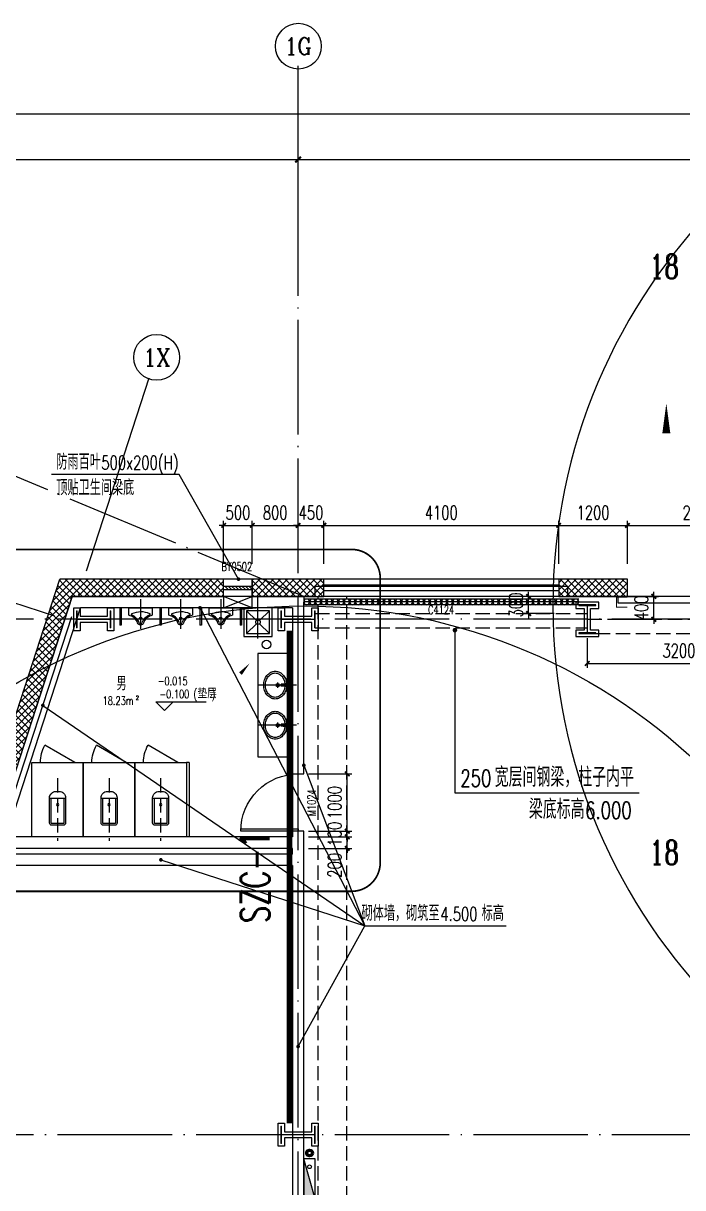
# Model space of a CAD drawing. Extents: x -1313754 to 847533, y 489853 to 941203.
# Drawn here: x -231753 to -220238, y 821895 to 842226 of the extents above; entities that cross this region are included whole.
import ezdxf
from ezdxf.enums import TextEntityAlignment as Align

# ---------------------------------------------------------------- set-up
doc = ezdxf.new("R2010")
doc.units = 0
doc.header["$LTSCALE"] = 1000
doc.header["$MEASUREMENT"] = 0
for name, pattern in [('10平面$0$DASH', [0.35, 0.25, -0.1]), ('10平面$1$DOTE', [2.42, 2, -0.2, 0.02, -0.2]), ('CENTER', [2, 1.25, -0.25, 0.25, -0.25]), ('DASH', [0.35, 0.25, -0.1]), ('DOTE', [2.42, 2, -0.2, 0.02, -0.2])]:
    doc.linetypes.add(name, pattern=pattern)
doc.layers.get('Defpoints').update_dxf_attribs({"color": 210})
for name, color, linetype in [('10平面$0$WINDOW', 4, 'Continuous'), ('10平面$0$WINDOW_TEXT', 7, 'Continuous'), ('10平面$1$A-AXIS-DOTE', 14, '10平面$1$DOTE'), ('A-AXIS-D', 1, 'Continuous'), ('A-AXIS-DOTE', 14, 'DOTE'), ('A-AXIS-DP', 126, 'Continuous'), ('A-AXIS-SYMB', 3, 'Continuous'), ('A-HATCH-2', 251, 'Continuous'), ('A-HRAIL', 173, 'Continuous'), ('A-LIN-V', 9, 'Continuous'), ('A-SFCE', 30, 'Continuous'), ('A-WC', 223, 'Continuous'), ('A-WINDOW', 140, 'Continuous'), ('AS-WALL', 40, 'Continuous'), ('AS-结构边线层', 200, 'Continuous'), ('DIM_ELEV', 3, 'Continuous'), ('DIM_SYMB', 3, 'Continuous'), ('PUB_HATCH', 8, 'Continuous'), ('PUB_TEXT', 7, 'Continuous'), ('SB_ZF消火栓', 10, 'Continuous'), ('建-房间', 7, 'Continuous'), ('建-标高', 3, 'Continuous'), ('建-窗', 4, 'Continuous'), ('建-门', 4, 'Continuous'), ('建-门窗编号', 7, 'Continuous')]:
    doc.layers.add(name, color=color, linetype=linetype)
for name, color, linetype, lineweight in [('LG-ZF消防', 1, 'Continuous', 60), ('S-col', 2, 'Continuous', 0), ('THIN', 7, 'Continuous', 0), ('柱间支撑', 6, 'CENTER', 0)]:
    doc.layers.add(name, color=color, linetype=linetype, lineweight=lineweight)
doc.styles.add('10平面$0$_TCH_WINDOW', font='SIMPLEX', dxfattribs={"height": 3.5, "bigfont": 'GBCBIG'})
doc.styles.add('_TCH_AXIS', font='COMPLEX', dxfattribs={"bigfont": 'GBCBIG'})
doc.styles.add('_TCH_DIM', font='SIMPLEX', dxfattribs={"bigfont": 'GBCBIG'})
doc.styles.add('_TCH_DIM_T3', font='SIMPLEX', dxfattribs={"width": 0.705882, "bigfont": 'GBCBIG'})
doc.styles.add('_TCH_LABEL', font='COMPLEX', dxfattribs={"bigfont": 'GBCBIG'})
doc.styles.add('A-AREA', font='SIMPLEX', dxfattribs={"bigfont": 'GBCBIG'})
doc.styles.add('A-STANDARD', font='SIMPLEX', dxfattribs={"bigfont": 'GBCBIG'})
doc.styles.add('A-WIN-LABEL', font='SIMPLEX', dxfattribs={"bigfont": 'GBCBIG'})
doc.styles.add('TSSD_Rein', font='tj-romans1.shx', dxfattribs={"width": 0.7, "bigfont": 'tj-hztxt.shx'})
doc.dimstyles.new('_TCH_ARCH&&100', dxfattribs={"dimtxt": 297.5, "dimasz": 100, "dimexe": 100, "dimexo": 100, "dimgap": 126.25, "dimtad": 1, "dimdec": 0, "dimzin": 0, "dimdsep": 46, "dimtxsty": '_TCH_DIM_T3', "dimblk": 'ARCHTICK', "dimcen": 0.09, "dimclrt": 7, "dimazin": 2, "dimtfac": 1, "dimtdec": 0, "dimtix": 1, "dimtmove": 2, "dimatfit": 3, "dimfxl": 0, "dimtolj": 1, "dimtzin": 0, "dimarcsym": 0})
doc.dimstyles.new('_TCH_ARCH&&80', dxfattribs={"dimtxt": 238, "dimasz": 80, "dimexe": 80, "dimexo": 80, "dimgap": 101, "dimtad": 1, "dimdec": 0, "dimzin": 0, "dimdsep": 46, "dimtxsty": '_TCH_DIM_T3', "dimblk": 'ARCHTICK', "dimcen": 0.09, "dimclrt": 7, "dimazin": 2, "dimtfac": 1, "dimtdec": 0, "dimtix": 1, "dimtmove": 2, "dimatfit": 3, "dimfxl": 0, "dimtolj": 1, "dimtzin": 0, "dimarcsym": 0})
pattern_1 = [(45, (60, 0), (-60.000061, 60.000061), []), (135, (60, 0), (-60.000061, -60.000061), [])]

# ---------------------------------------------------------------- blocks, each defined once
blk = doc.blocks.new('_ArchTick')
at = {"color": 0, "linetype": 'ByBlock', "const_width": 0.4}
blk.add_lwpolyline([(-0.5, -0.5), (0.5, 0.5)], dxfattribs=at)
blk = doc.blocks.new('*D1251')
at = {"layer": 'A-AXIS-D', "color": 0, "lineweight": -2}
for p, q in [((-22718, 34220), (-22718, 35127)), ((-22718, 35027), (-6218, 35027)), ((-6218, 34220), (-6218, 35127))]:
    blk.add_line(p, q, dxfattribs=at)
at = {"layer": 'Defpoints', "color": 0}
for p in [(-6218, 35027), (-22718, 34120), (-6218, 34120)]:
    blk.add_point(p, dxfattribs=at)
at = {"layer": 'A-AXIS-D', "color": 0, "lineweight": -2, "xscale": 100, "yscale": 100, "zscale": 100, "rotation": 180}
blk.add_blockref('_ArchTick', (-22718, 35027), dxfattribs=at)
at = {"layer": 'A-AXIS-D', "color": 0, "lineweight": -2, "xscale": 100, "yscale": 100, "zscale": 100}
blk.add_blockref('_ArchTick', (-6218, 35027), dxfattribs=at)
at = {"layer": 'A-AXIS-D', "color": 7, "insert": (-14468, 35302), "char_height": 297.5, "attachment_point": 5, "style": '_TCH_DIM_T3'}
blk.add_mtext('\\A1;16500', dxfattribs=at)
blk = doc.blocks.new('*D1252')
at = {"layer": 'A-AXIS-D', "color": 0, "lineweight": -2}
for p, q in [((-6218, 34220), (-6218, 35127)), ((-6218, 35027), (10282, 35027)), ((10282, 34220), (10282, 35127))]:
    blk.add_line(p, q, dxfattribs=at)
at = {"layer": 'Defpoints', "color": 0}
for p in [(10282, 35027), (-6218, 34120), (10282, 34120)]:
    blk.add_point(p, dxfattribs=at)
at = {"layer": 'A-AXIS-D', "color": 0, "lineweight": -2, "xscale": 100, "yscale": 100, "zscale": 100, "rotation": 180}
blk.add_blockref('_ArchTick', (-6218, 35027), dxfattribs=at)
at = {"layer": 'A-AXIS-D', "color": 0, "lineweight": -2, "xscale": 100, "yscale": 100, "zscale": 100}
blk.add_blockref('_ArchTick', (10282, 35027), dxfattribs=at)
at = {"layer": 'A-AXIS-D', "color": 7, "insert": (2032, 35302), "char_height": 297.5, "attachment_point": 5, "style": '_TCH_DIM_T3'}
blk.add_mtext('\\A1;16500', dxfattribs=at)
blk = doc.blocks.new('*D1363')
at = {"layer": 'A-AXIS-D', "color": 0, "lineweight": -2}
for p, q in [((-33818, 34320), (-33818, 35927)), ((-33818, 35827), (92682, 35827)), ((92682, 34320), (92682, 35927))]:
    blk.add_line(p, q, dxfattribs=at)
at = {"layer": 'Defpoints', "color": 0}
for p in [(92682, 35827), (-33818, 34220), (92682, 34220)]:
    blk.add_point(p, dxfattribs=at)
at = {"layer": 'A-AXIS-D', "color": 0, "lineweight": -2, "xscale": 100, "yscale": 100, "zscale": 100, "rotation": 180}
blk.add_blockref('_ArchTick', (-33818, 35827), dxfattribs=at)
at = {"layer": 'A-AXIS-D', "color": 0, "lineweight": -2, "xscale": 100, "yscale": 100, "zscale": 100}
blk.add_blockref('_ArchTick', (92682, 35827), dxfattribs=at)
at = {"layer": 'A-AXIS-D', "color": 7, "insert": (29432, 36102), "char_height": 297.5, "attachment_point": 5, "style": '_TCH_DIM_T3'}
blk.add_mtext('\\A1;126500', dxfattribs=at)
blk = doc.blocks.new('*D1499')
at = {"layer": 'A-AXIS-DP', "color": 0, "lineweight": -2}
for p, q in [((-1168, 26670), (-1168, 26150)), ((2032, 26670), (2032, 26150)), ((-1168, 26230), (2032, 26230))]:
    blk.add_line(p, q, dxfattribs=at)
at = {"layer": 'Defpoints', "color": 0}
for p in [(-1168, 26750), (2032, 26750), (2032, 26230)]:
    blk.add_point(p, dxfattribs=at)
at = {"layer": 'A-AXIS-DP', "color": 0, "lineweight": -2, "xscale": 80, "yscale": 80, "zscale": 80, "rotation": 180}
blk.add_blockref('_ArchTick', (-1168, 26230), dxfattribs=at)
at = {"layer": 'A-AXIS-DP', "color": 0, "lineweight": -2, "xscale": 80, "yscale": 80, "zscale": 80}
blk.add_blockref('_ArchTick', (2032, 26230), dxfattribs=at)
at = {"layer": 'A-AXIS-DP', "color": 7, "insert": (432, 26450), "char_height": 238, "attachment_point": 5, "style": '_TCH_DIM_T3'}
blk.add_mtext('\\A1;3200', dxfattribs=at)
blk = doc.blocks.new('厕卫')
at = {"layer": 'A-AXIS-DOTE', "linetype": 'DASH'}
blk.add_line((50, -823), (50, 272), dxfattribs=at)
at = {"layer": 'A-WC'}
for p, q in [((-60, -40), (-60, -470)), ((150, -30), (-50, -30)), ((160, -470), (160, -40)), ((190, -470), (-90, -470)), ((350, -1097), (-170, -1397))]:
    blk.add_line(p, q, dxfattribs=at)
blk.add_lwpolyline([(-400, 203), (-400, -1097), (500, -1097), (500, 203)], close=True, dxfattribs=at)
blk.add_lwpolyline([(190, -40, 0.414214), (150, 0), (-50, 0, 0.414214), (-90, -40), (-90, -480, 0.414214), (20, -590), (80, -590, 0.414214), (190, -480)], format="xyb", close=True, dxfattribs=at)
blk.add_circle((50, -359), 20, dxfattribs=at)
for centre, radius, start, end in [((-50, -40), 10, 90, 180), ((150, -40), 10, 0, 90), ((350, -1097), 600, 180, 209.9999)]:
    blk.add_arc(centre, radius, start, end, dxfattribs=at)
for p in [(50, 0), (50, -359)]:
    blk.add_point(p, dxfattribs=at)
blk = doc.blocks.new('$lvtry$00000224')
at = {"color": 0}
for p, q in [((-363, 0), (-363, -300)), ((-338, 0), (-363, 0)), ((-338, 0), (-338, -300)), ((337, 0), (337, -300)), ((362, 0), (337, 0)), ((362, 0), (362, -300)), ((-338, -300), (-363, -300)), ((362, -300), (337, -300))]:
    blk.add_line(p, q, dxfattribs=at)
at = {"color": 0, "elevation": 0}
blk.add_lwpolyline([(-205, -131), (-205, 0), (205, 0), (205, -131, 0.268068), (51, -263, -0.317765), (0, -300, -0.317765), (-51, -263, 0.268068)], format="xyb", close=True, dxfattribs=at)
at = {"color": 0}
blk.add_circle((0, -182, 0), 20, dxfattribs=at)
for centre, radius, start, end in [((-152, -115, 0), 10, 114.1084, 248.1394), ((5, -466, 0), 395, 66.6675, 114.1084), ((-243, -341, 0), 233, 19.2639, 68.1394), ((243, -341, 0), 233, 110.4941, 160.7361), ((158, -113, 0), 10, 290.4941, 66.6675), ((0, -256, 0), 24, 199.2639, 269.4998), ((0, -256, 0), 24, 270.5002, 340.7361)]:
    blk.add_arc(centre, radius, start, end, dxfattribs=at)
blk.add_point((0, -182, 0), dxfattribs=at)
at = {"layer": 'A-AXIS-DOTE'}
blk.add_lwpolyline([(0, 153), (0, -367)], dxfattribs=at)
blk = doc.blocks.new('小便器')
at = {"layer": 'A-WC', "xscale": -1, "rotation": 89.99999999999999}
blk.add_blockref('$lvtry$00000224', (2044606, 1695654), dxfattribs=at)
blk = doc.blocks.new('45345')
at = {"layer": 'A-WC'}
h = blk.add_hatch(dxfattribs=at)
h.set_pattern_fill('ANSI31', color=256, scale=10)
h.set_pattern_definition([(30, (40598742844.535, 3385776346.45), (-7.9375, 13.74815), [])])
edge = h.paths.add_edge_path()
edge.add_arc((40598742441.347763, 3385774511.717568), 50, 0, 360)
blk.add_circle((40598742441.347763, 3385774511.717568), 50, dxfattribs=at)
blk = doc.blocks.new('A$C34D37DA4')
at = {"ltscale": 0.5}
for points in [[(-250, -108), (250, -108), (250, 392), (-250, 392)], [(-200, -58), (200, -58), (200, 342), (-200, 342)]]:
    blk.add_lwpolyline(points, close=True, dxfattribs=at)
for points in [[(-200, 342), (-28, 171)], [(28, 171), (200, 342)], [(-200, -58), (-28, 114)], [(28, 114), (200, -58)]]:
    blk.add_lwpolyline(points, dxfattribs=at)
blk.add_circle((0, 142), 40, dxfattribs=at)
at = {"layer": 'A-AXIS-DOTE'}
blk.add_lwpolyline([(0, 427), (0, -333)], dxfattribs=at)
blk = doc.blocks.new('10平面$0$$DorLib2D$00000126')
at = {"color": 0, "linetype": 'Continuous'}
for p, q in [((-0.532, 0.5), (-0.532, 0.9)), ((0.532, 0.9), (0.532, 0.5))]:
    blk.add_line(p, q, dxfattribs=at)
at = {"color": 0, "linetype": '10平面$0$DASH'}
for p, q in [((-0.532, 0.9), (0.532, 0.9)), ((-0.532, 0.5), (0.532, 0.5))]:
    blk.add_line(p, q, dxfattribs=at)
blk = doc.blocks.new('DOOR2DLIB$SYSLIB$00000123')
at = {"color": 0}
for p, q in [((0.475, -0.001), (0.475, 0.752)), ((0.475, 0.752), (0.5, 0.752)), ((0.5, -0.001), (0.5, 0.752)), ((-0.5, 0), (-0.5, 0.252)), ((-0.475, 0.252), (-0.5, 0.252)), ((-0.475, 0), (-0.475, 0.252)), ((-0.475, 0), (-0.5, 0)), ((0.475, -0.001), (0.5, -0.001))]:
    blk.add_line(p, q, dxfattribs=at)
for centre, radius, start, end in [((0.505, -0.002), 0.755, 92.2493, 179.7238), ((-0.501, 0.003), 0.251, 359.7899, 84.0974)]:
    blk.add_arc(centre, radius, start, end, dxfattribs=at)
blk = doc.blocks.new('G$C325EBD4F')
at = {"layer": 'PUB_HATCH'}
h = blk.add_hatch(dxfattribs=at)
h.set_pattern_fill('多孔材料', color=256, scale=30, style=0)
h.set_pattern_definition(pattern_1)
h.paths.add_polyline_path([(3700, -50), (3700, 250), (3400, 250)])
h = blk.add_hatch(dxfattribs=at)
h.set_pattern_fill('多孔材料', color=256, scale=30, style=0)
h.set_pattern_definition(pattern_1)
h.paths.add_polyline_path([(3700, -50), (3400, 250), (3400, -300), (3700, -600)])
h = blk.add_hatch(dxfattribs=at)
h.set_pattern_fill('多孔材料', color=256, scale=30, style=0)
h.set_pattern_definition(pattern_1)
h.paths.add_polyline_path([(5500, 250), (5200, 250), (5200, -50)])
h = blk.add_hatch(dxfattribs=at)
h.set_pattern_fill('多孔材料', color=256, scale=30, style=0)
h.set_pattern_definition(pattern_1)
h.paths.add_polyline_path([(5500, 250), (5200, -50), (5200, -600), (5500, -300)])
h = blk.add_hatch(dxfattribs=at)
h.set_pattern_fill('多孔材料', color=256, scale=30, style=0)
h.set_pattern_definition(pattern_1)
h.paths.add_polyline_path([(3700, -600), (3400, -300), (2500, -300), (2500, -600)])
h = blk.add_hatch(dxfattribs=at)
h.set_pattern_fill('多孔材料', color=256, scale=30, style=0)
h.set_pattern_definition(pattern_1)
h.paths.add_polyline_path([(6400, -300), (5500, -300), (5200, -600), (6400, -600)])
at = {"layer": '10平面$0$WINDOW'}
blk.add_line((5200, -50), (3700, -50), dxfattribs=at)
at = {"layer": 'AS-WALL'}
for p, q in [((3700, 250), (3400, 250)), ((3400, 250), (3400, -300)), ((3700, -50), (3700, 250)), ((5500, 250), (5200, 250)), ((5200, 250), (5200, -50)), ((5500, 250), (5500, -300)), ((3700, -50), (3700, -600)), ((5200, -50), (5200, -600)), ((3400, -300), (2500, -300)), ((2500, -600), (2500, -300)), ((6400, -300), (5500, -300)), ((6400, -600), (6400, -300)), ((3700, -600), (2500, -600)), ((6400, -600), (5200, -600))]:
    blk.add_line(p, q, dxfattribs=at)
at = {"layer": '10平面$0$WINDOW'}
ref = blk.add_blockref('DOOR2DLIB$SYSLIB$00000123', (4450, 100), dxfattribs=dict(at, xscale=-1500, yscale=1500, zscale=300, rotation=180.0000000000445))
ref.add_attrib('A', 'MLC1584', (4117, 313), dxfattribs={"layer": '10平面$0$WINDOW_TEXT', "ltscale": 500, "height": 148.8, "style": '10平面$0$_TCH_WINDOW', "width": 0.705882})
ref = blk.add_blockref('10平面$0$$DorLib2D$00000126', (0, -450), dxfattribs=dict(at, xscale=5000, yscale=-300, zscale=300, rotation=180.0000000000008))
ref.add_attrib('A', 'JLM5050', (-301, -594), dxfattribs={"layer": '10平面$0$WINDOW_TEXT', "ltscale": 500, "height": 148.8, "style": '10平面$0$_TCH_WINDOW', "width": 0.705882})
blk = doc.blocks.new('43243')
at = {"layer": 'AS-结构边线层'}
for points in [[(-230898, 832220), (-254254, 760236)], [(-189244, 832390), (-195964, 832390), (-195964, 832220), (-196704, 832220), (-196704, 831970), (-198804, 831970), (-198804, 832220), (-199544, 832220), (-199544, 832390), (-212464, 832390), (-212464, 832220), (-213204, 832220), (-213204, 831970), (-215304, 831970), (-215304, 832220), (-222244, 832220), (-222244, 832390), (-226664, 832390), (-226664, 832220), (-230898, 832220)]]:
    blk.add_lwpolyline(points, dxfattribs=at)
blk = doc.blocks.new('_FZH')
at = {"layer": 'A-HATCH-2'}
blk.add_lwpolyline([(-0.437, -0.25), (-0.437, 0.25), (-0.297, 0.25), (-0.297, 0.067), (0.298, 0.067), (0.298, 0.25), (0.438, 0.25), (0.438, -0.25), (0.298, -0.25), (0.298, -0.068), (-0.297, -0.068), (-0.297, -0.25)], close=True, dxfattribs=at)
at = {"layer": 'S-col'}
blk.add_lwpolyline([(-0.375, -0.188), (-0.375, 0.187), (-0.36, 0.187), (-0.36, 0.005), (0.36, 0.005), (0.36, 0.187), (0.375, 0.187), (0.375, -0.188), (0.36, -0.188), (0.36, -0.005), (-0.36, -0.005), (-0.36, -0.188)], close=True, dxfattribs=at)
blk = doc.blocks.new('342343243')
at = {"layer": 'A-AXIS-DP', "color": 5}
blk.add_lwpolyline([(-155704, 832070), (-155404, 832070), (-155404, 832058), (-155550, 832058), (-155550, 831582), (-155404, 831582), (-155404, 831570), (-155704, 831570), (-155704, 831582), (-155558, 831582), (-155558, 832058), (-155704, 832058), (-155704, 832070)], close=True, dxfattribs=at)
at = {"layer": 'A-HATCH-2'}
blk.add_lwpolyline([(-155754, 832120), (-155354, 832120), (-155354, 832008), (-155500, 832008), (-155500, 831632), (-155354, 831632), (-155354, 831520), (-155754, 831520), (-155754, 831632), (-155608, 831632), (-155608, 832008), (-155754, 832008)], close=True, dxfattribs=at)
blk = doc.blocks.new('w4234324')
at = {"xscale": 800.0000000000005, "yscale": 800.0000000000005, "zscale": 800.0000000000005}
for p in [(-230523, 831820), (-226954, 831820), (-226954, 822820)]:
    blk.add_blockref('_FZH', p, dxfattribs=at)
at = {"layer": 'A-AXIS-DP', "xscale": -1}
blk.add_blockref('342343243', (-377458, 0), dxfattribs=at)
blk = doc.blocks.new('*D1726')
at = {"layer": 'A-AXIS-DP', "color": 0, "lineweight": -2}
for p, q in [((-221470, 832220), (-220662, 832220)), ((-220742, 832220), (-220742, 832300)), ((-220742, 831820), (-220742, 832220)), ((-221470, 831820), (-220662, 831820)), ((-220742, 831820), (-220742, 831740))]:
    blk.add_line(p, q, dxfattribs=at)
at = {"layer": 'Defpoints', "color": 0}
for p in [(-221550, 832220), (-220742, 832220), (-221550, 831820)]:
    blk.add_point(p, dxfattribs=at)
at = {"layer": 'A-AXIS-DP', "color": 0, "lineweight": -2, "xscale": 80, "yscale": 80, "zscale": 80}
for p, rotation in [((-220742, 832220), 270), ((-220742, 831820), 90)]:
    blk.add_blockref('_ArchTick', p, dxfattribs=dict(at, rotation=rotation))
at = {"layer": 'A-AXIS-DP', "color": 7, "insert": (-220962, 832020), "char_height": 238, "attachment_point": 5, "rotation": 90, "style": '_TCH_DIM_T3'}
blk.add_mtext('\\A1;400', dxfattribs=at)
blk = doc.blocks.new('343243')
at = {"layer": '10平面$1$A-AXIS-DOTE'}
blk.add_lwpolyline([(-137039, 783550), (-137039, 784210)], dxfattribs=at)
at = {"layer": 'A-WC'}
for p, q in [((-137084, 783875), (-136994, 783875)), ((-137071, 783707), (-137056, 783814)), ((-137064, 783668), (-137056, 783814)), ((-137056, 783814), (-137022, 783814)), ((-137056, 783804), (-137022, 783804)), ((-137039, 783830), (-137039, 783920)), ((-137014, 783668), (-137022, 783814)), ((-137008, 783707), (-137022, 783814)), ((-137176, 783694), (-137103, 783694)), ((-137139, 783657), (-137139, 783731)), ((-137064, 783668), (-137071, 783707)), ((-137064, 783668), (-137014, 783668)), ((-137063, 783687), (-137015, 783687)), ((-137014, 783668), (-137008, 783707)), ((-136976, 783694), (-136903, 783694)), ((-136939, 783657), (-136939, 783731))]:
    blk.add_line(p, q, dxfattribs=at)
for points in [[(-137069, 783721, -0.055034), (-137132, 783735, -0.088849), (-137208, 783776, -0.104988), (-137263, 783843, -0.12017), (-137282, 783920, -0.12017), (-137263, 783997, -0.104988), (-137208, 784064, -0.088849), (-137132, 784105, -0.080052), (-137039, 784120, -0.080052)], [(-137065, 783751, -0.056066), (-137123, 783763, -0.088849), (-137190, 783800, -0.104988), (-137237, 783857, -0.12017), (-137252, 783920, -0.12017), (-137237, 783983, -0.104988), (-137190, 784040, -0.088849), (-137123, 784077, -0.080052), (-137039, 784090, -0.080052)], [(-137039, 784120, -0.080052), (-136946, 784105, -0.088849), (-136870, 784064, -0.104988), (-136815, 783997, -0.12017), (-136796, 783920, -0.12017), (-136815, 783843, -0.104988), (-136870, 783776, -0.088849), (-136946, 783735, -0.055034), (-137010, 783721, -0.080052)], [(-137039, 784090, -0.080052), (-136956, 784077, -0.088849), (-136889, 784040, -0.104988), (-136842, 783983, -0.12017), (-136826, 783920, -0.12017), (-136842, 783857, -0.104988), (-136889, 783800, -0.088849), (-136956, 783763, -0.056066), (-137014, 783751, -0.080052)]]:
    blk.add_lwpolyline(points, format="xyb", dxfattribs=at)
for centre, radius in [((-137039, 783875), 30), ((-137039, 783875), 20), ((-137139, 783694), 25), ((-137139, 783694), 15), ((-136939, 783694), 25), ((-136939, 783694), 15)]:
    blk.add_circle(centre, radius, dxfattribs=at)
for centre, start, end in [((-137040, 783695), 80.5252, 279.4748), ((-137038, 783695), 260.5252, 99.4748)]:
    blk.add_arc(centre, 7.19, start, end, dxfattribs=at)
blk = doc.blocks.new('3132')
at = {"layer": 'DIM_ELEV', "linetype": 'DASH', "const_width": 30}
blk.add_lwpolyline([(-232270, 833040), (-226020, 833040, -0.414214), (-225520, 832540), (-225520, 827570, -0.414214), (-226020, 827070), (-232270, 827070, -0.414214), (-232770, 827570), (-232770, 832540, -0.414214)], format="xyb", close=True, dxfattribs=at)
blk = doc.blocks.new('23124232432')
at = {"layer": '柱间支撑', "const_width": 100}
blk.add_lwpolyline([(-227104, 831620), (-227104, 823020)], dxfattribs=at)
at = {"layer": 'THIN', "style": 'TSSD_Rein', "width": 0.7}
blk.add_text('SZC-1', height=500, rotation=90, dxfattribs=at).set_placement((-227304, 827320), align=Align.BOTTOM_CENTER)
blk = doc.blocks.new('3333')
at = {"layer": 'A-SFCE', "const_width": 20}
blk.add_lwpolyline([(-227064, 766320), (-227064, 766510), (-227244, 766510), (-227244, 766320)], dxfattribs=at)
blk = doc.blocks.new('99平面图例外参$0$$LinePat$圆环')
for points in [[(0, 150), (300, 150)], [(0, 0), (300, 0)], [(0, -150), (300, -150)]]:
    blk.add_lwpolyline(points)
at = {"color": 0}
blk.add_circle((150, 0), 150, dxfattribs=at)
blk = doc.blocks.new('34242343243')
at = {"layer": 'A-HRAIL', "xscale": -0.3333333334560343, "yscale": 0.3333333333333333, "zscale": 0.3333333333333333, "rotation": 5.280501065367523e-11}
for p in [(-226754, 832124), (-226654, 832124), (-226554, 832124), (-226454, 832124), (-226354, 832124), (-226254, 832124), (-226154, 832124), (-226054, 832124), (-225954, 832124), (-225854, 832124), (-225754, 832124), (-225654, 832124), (-225554, 832124), (-225454, 832124), (-225354, 832124), (-225254, 832124), (-225154, 832124), (-225054, 832124), (-224954, 832124), (-224854, 832124), (-224754, 832124), (-224654, 832124), (-224554, 832124), (-224454, 832124), (-224354, 832124), (-224254, 832124), (-224154, 832124), (-224054, 832124), (-223954, 832124), (-223854, 832124), (-223754, 832124), (-223654, 832124), (-223554, 832124), (-223454, 832124), (-223354, 832124), (-223254, 832124), (-223154, 832124), (-223054, 832124), (-222954, 832124), (-222854, 832124), (-222754, 832124), (-222654, 832124), (-222554, 832124), (-222454, 832124), (-222354, 832124), (-222254, 832124), (-222154, 832124), (-222054, 832124)]:
    blk.add_blockref('99平面图例外参$0$$LinePat$圆环', p, dxfattribs=at)
at = {"layer": 'A-SFCE', "rotation": 90}
blk.add_blockref('3333', (545115, 1059274), dxfattribs=at)
blk = doc.blocks.new('A$C5D961328')
at = {"layer": 'SB_ZF消火栓'}
blk.add_hatch(color=256, dxfattribs=at).paths.add_polyline_path([(0, 40), (700, 40), (700, 240)])
at = {"layer": 'A-LIN-V', "ltscale": 500}
blk.add_circle((350, 40), 10001, dxfattribs=at)
at = {"layer": 'SB_ZF消火栓'}
for p, q in [((700, 240), (0, 240)), ((0, 240), (0, 40)), ((700, 240), (0, 40)), ((700, 240), (700, 40)), ((0, 40), (700, 40))]:
    blk.add_line(p, q, dxfattribs=at)
at = {"layer": 'SB_ZF消火栓', "color": 1}
blk.add_circle((140, 140), 32.5, dxfattribs=at)
blk = doc.blocks.new('43242343')
at = {"layer": 'LG-ZF消防', "linetype": 'Continuous'}
blk.add_circle((-226754, 822501), 50, dxfattribs=at)
blk = doc.blocks.new('234243242332')
at = {"layer": 'LG-ZF消防', "linetype": 'Continuous'}
blk.add_blockref('43242343', (0, 0), dxfattribs=at)
at = {"layer": 'SB_ZF消火栓', "xscale": -1, "rotation": 180}
blk.add_blockref('A$C5D961328', (-212854, 832102), dxfattribs=at)
at = {"layer": 'SB_ZF消火栓', "rotation": 270}
blk.add_blockref('A$C5D961328', (-226894, 822401), dxfattribs=at)
blk = doc.blocks.new('*D418')
at = {"layer": 'A-AXIS-DP', "color": 0, "lineweight": -2}
for p, q in [((-222484, 832220), (-223009, 832220)), ((-222929, 832220), (-222929, 832300)), ((-222929, 831920), (-222929, 832220)), ((-222484, 831920), (-223009, 831920)), ((-222929, 831920), (-222929, 831840))]:
    blk.add_line(p, q, dxfattribs=at)
at = {"layer": 'Defpoints', "color": 0}
for p in [(-222929, 832220), (-222404, 832220), (-222404, 831920)]:
    blk.add_point(p, dxfattribs=at)
at = {"layer": 'A-AXIS-DP', "color": 0, "lineweight": -2, "xscale": 80, "yscale": 80, "zscale": 80}
for p, rotation in [((-222929, 832220), 270), ((-222929, 831920), 90)]:
    blk.add_blockref('_ArchTick', p, dxfattribs=dict(at, rotation=rotation))
at = {"layer": 'A-AXIS-DP', "color": 7, "insert": (-223149, 832070), "char_height": 238, "attachment_point": 5, "rotation": 90, "style": '_TCH_DIM_T3'}
blk.add_mtext('\\A1;300', dxfattribs=at)
blk = doc.blocks.new('*D904')
at = {"layer": 'A-AXIS-DP', "color": 0, "lineweight": -2}
for p, q in [((-226096, 828020), (-226096, 828100)), ((-226774, 828020), (-226016, 828020)), ((-226096, 827820), (-226096, 828020)), ((-226774, 827820), (-226016, 827820)), ((-226096, 827820), (-226096, 827740))]:
    blk.add_line(p, q, dxfattribs=at)
at = {"layer": 'Defpoints', "color": 0}
for p in [(-226854, 828020), (-226096, 828020), (-226854, 827820)]:
    blk.add_point(p, dxfattribs=at)
at = {"layer": 'A-AXIS-DP', "color": 0, "lineweight": -2, "xscale": 80, "yscale": 80, "zscale": 80}
for p, rotation in [((-226096, 828020), 270), ((-226096, 827820), 90)]:
    blk.add_blockref('_ArchTick', p, dxfattribs=dict(at, rotation=rotation))
at = {"layer": 'A-AXIS-DP', "color": 7, "insert": (-226316, 827524), "char_height": 238, "attachment_point": 5, "rotation": 90, "style": '_TCH_DIM_T3'}
blk.add_mtext('\\A1;200', dxfattribs=at)
blk = doc.blocks.new('*D905')
at = {"layer": 'A-AXIS-DP', "color": 0, "lineweight": -2}
for p, q in [((-226774, 828120), (-226016, 828120)), ((-226096, 828120), (-226096, 828200)), ((-226096, 828020), (-226096, 828120)), ((-226774, 828020), (-226016, 828020)), ((-226096, 828020), (-226096, 827940))]:
    blk.add_line(p, q, dxfattribs=at)
at = {"layer": 'Defpoints', "color": 0}
for p in [(-226854, 828120), (-226096, 828120), (-226854, 828020)]:
    blk.add_point(p, dxfattribs=at)
at = {"layer": 'A-AXIS-DP', "color": 0, "lineweight": -2, "xscale": 80, "yscale": 80, "zscale": 80}
for p, rotation in [((-226096, 828120), 270), ((-226096, 828020), 90)]:
    blk.add_blockref('_ArchTick', p, dxfattribs=dict(at, rotation=rotation))
at = {"layer": 'A-AXIS-DP', "color": 7, "insert": (-226316, 828070), "char_height": 238, "attachment_point": 5, "rotation": 90, "style": '_TCH_DIM_T3'}
blk.add_mtext('\\A1;100', dxfattribs=at)
blk = doc.blocks.new('*D906')
at = {"layer": 'A-AXIS-DP', "color": 0, "lineweight": -2}
for p, q in [((-226774, 829120), (-226016, 829120)), ((-226096, 828120), (-226096, 829120)), ((-226774, 828120), (-226016, 828120))]:
    blk.add_line(p, q, dxfattribs=at)
at = {"layer": 'Defpoints', "color": 0}
for p in [(-226854, 829120), (-226096, 829120), (-226854, 828120)]:
    blk.add_point(p, dxfattribs=at)
at = {"layer": 'A-AXIS-DP', "color": 0, "lineweight": -2, "xscale": 80, "yscale": 80, "zscale": 80}
for p, rotation in [((-226096, 829120), 90), ((-226096, 828120), 270)]:
    blk.add_blockref('_ArchTick', p, dxfattribs=dict(at, rotation=rotation))
at = {"layer": 'A-AXIS-DP', "color": 7, "insert": (-226316, 828620), "char_height": 238, "attachment_point": 5, "rotation": 90, "style": '_TCH_DIM_T3'}
blk.add_mtext('\\A1;1000', dxfattribs=at)
blk = doc.blocks.new('*D1141')
at = {"layer": 'A-AXIS-DP', "color": 0, "lineweight": -2}
for p, q in [((-228254, 833460), (-228334, 833460)), ((-228254, 832790), (-228254, 833540)), ((-228254, 833460), (-227754, 833460)), ((-227754, 832790), (-227754, 833540)), ((-227754, 833460), (-227674, 833460))]:
    blk.add_line(p, q, dxfattribs=at)
at = {"layer": 'Defpoints', "color": 0}
for p in [(-227754, 833460), (-228254, 832710), (-227754, 832710)]:
    blk.add_point(p, dxfattribs=at)
at = {"layer": 'A-AXIS-DP', "color": 0, "lineweight": -2, "xscale": 80, "yscale": 80, "zscale": 80}
blk.add_blockref('_ArchTick', (-228254, 833460), dxfattribs=at)
at = {"layer": 'A-AXIS-DP', "color": 0, "lineweight": -2, "xscale": 80, "yscale": 80, "zscale": 80, "rotation": 180}
blk.add_blockref('_ArchTick', (-227754, 833460), dxfattribs=at)
at = {"layer": 'A-AXIS-DP', "color": 7, "insert": (-228004, 833680), "char_height": 238, "attachment_point": 5, "style": '_TCH_DIM_T3'}
blk.add_mtext('\\A1;500', dxfattribs=at)
blk = doc.blocks.new('*D1142')
at = {"layer": 'A-AXIS-DP', "color": 0, "lineweight": -2}
for p, q in [((-227754, 832790), (-227754, 833540)), ((-227754, 833460), (-226954, 833460)), ((-226954, 832790), (-226954, 833540))]:
    blk.add_line(p, q, dxfattribs=at)
at = {"layer": 'Defpoints', "color": 0}
for p in [(-226954, 833460), (-227754, 832710), (-226954, 832710)]:
    blk.add_point(p, dxfattribs=at)
at = {"layer": 'A-AXIS-DP', "color": 0, "lineweight": -2, "xscale": 80, "yscale": 80, "zscale": 80, "rotation": 180}
blk.add_blockref('_ArchTick', (-227754, 833460), dxfattribs=at)
at = {"layer": 'A-AXIS-DP', "color": 0, "lineweight": -2, "xscale": 80, "yscale": 80, "zscale": 80}
blk.add_blockref('_ArchTick', (-226954, 833460), dxfattribs=at)
at = {"layer": 'A-AXIS-DP', "color": 7, "insert": (-227354, 833680), "char_height": 238, "attachment_point": 5, "style": '_TCH_DIM_T3'}
blk.add_mtext('\\A1;800', dxfattribs=at)
blk = doc.blocks.new('*D1143')
at = {"layer": 'A-AXIS-DP', "color": 0, "lineweight": -2}
for p, q in [((-226954, 833460), (-227034, 833460)), ((-226954, 832790), (-226954, 833540)), ((-226954, 833460), (-226504, 833460)), ((-226504, 832790), (-226504, 833540)), ((-226504, 833460), (-226424, 833460))]:
    blk.add_line(p, q, dxfattribs=at)
at = {"layer": 'Defpoints', "color": 0}
for p in [(-226504, 833460), (-226954, 832710), (-226504, 832710)]:
    blk.add_point(p, dxfattribs=at)
at = {"layer": 'A-AXIS-DP', "color": 0, "lineweight": -2, "xscale": 80, "yscale": 80, "zscale": 80}
blk.add_blockref('_ArchTick', (-226954, 833460), dxfattribs=at)
at = {"layer": 'A-AXIS-DP', "color": 0, "lineweight": -2, "xscale": 80, "yscale": 80, "zscale": 80, "rotation": 180}
blk.add_blockref('_ArchTick', (-226504, 833460), dxfattribs=at)
at = {"layer": 'A-AXIS-DP', "color": 7, "insert": (-226729, 833680), "char_height": 238, "attachment_point": 5, "style": '_TCH_DIM_T3'}
blk.add_mtext('\\A1;450', dxfattribs=at)
blk = doc.blocks.new('*D1144')
at = {"layer": 'A-AXIS-DP', "color": 0, "lineweight": -2}
for p, q in [((-226504, 832790), (-226504, 833540)), ((-226504, 833460), (-222404, 833460)), ((-222404, 832790), (-222404, 833540))]:
    blk.add_line(p, q, dxfattribs=at)
at = {"layer": 'Defpoints', "color": 0}
for p in [(-222404, 833460), (-226504, 832710), (-222404, 832710)]:
    blk.add_point(p, dxfattribs=at)
at = {"layer": 'A-AXIS-DP', "color": 0, "lineweight": -2, "xscale": 80, "yscale": 80, "zscale": 80, "rotation": 180}
blk.add_blockref('_ArchTick', (-226504, 833460), dxfattribs=at)
at = {"layer": 'A-AXIS-DP', "color": 0, "lineweight": -2, "xscale": 80, "yscale": 80, "zscale": 80}
blk.add_blockref('_ArchTick', (-222404, 833460), dxfattribs=at)
at = {"layer": 'A-AXIS-DP', "color": 7, "insert": (-224454, 833680), "char_height": 238, "attachment_point": 5, "style": '_TCH_DIM_T3'}
blk.add_mtext('\\A1;4100', dxfattribs=at)
blk = doc.blocks.new('*D1145')
at = {"layer": 'A-AXIS-DP', "color": 0, "lineweight": -2}
for p, q in [((-222404, 832790), (-222404, 833540)), ((-222404, 833460), (-221204, 833460)), ((-221204, 832790), (-221204, 833540))]:
    blk.add_line(p, q, dxfattribs=at)
at = {"layer": 'Defpoints', "color": 0}
for p in [(-221204, 833460), (-222404, 832710), (-221204, 832710)]:
    blk.add_point(p, dxfattribs=at)
at = {"layer": 'A-AXIS-DP', "color": 0, "lineweight": -2, "xscale": 80, "yscale": 80, "zscale": 80, "rotation": 180}
blk.add_blockref('_ArchTick', (-222404, 833460), dxfattribs=at)
at = {"layer": 'A-AXIS-DP', "color": 0, "lineweight": -2, "xscale": 80, "yscale": 80, "zscale": 80}
blk.add_blockref('_ArchTick', (-221204, 833460), dxfattribs=at)
at = {"layer": 'A-AXIS-DP', "color": 7, "insert": (-221804, 833680), "char_height": 238, "attachment_point": 5, "style": '_TCH_DIM_T3'}
blk.add_mtext('\\A1;1200', dxfattribs=at)
blk = doc.blocks.new('*D1146')
at = {"layer": 'A-AXIS-DP', "color": 0, "lineweight": -2}
for p, q in [((-221204, 832790), (-221204, 833540)), ((-221204, 833460), (-218704, 833460)), ((-218704, 832790), (-218704, 833540))]:
    blk.add_line(p, q, dxfattribs=at)
at = {"layer": 'Defpoints', "color": 0}
for p in [(-218704, 833460), (-221204, 832710), (-218704, 832710)]:
    blk.add_point(p, dxfattribs=at)
at = {"layer": 'A-AXIS-DP', "color": 0, "lineweight": -2, "xscale": 80, "yscale": 80, "zscale": 80, "rotation": 180}
blk.add_blockref('_ArchTick', (-221204, 833460), dxfattribs=at)
at = {"layer": 'A-AXIS-DP', "color": 0, "lineweight": -2, "xscale": 80, "yscale": 80, "zscale": 80}
blk.add_blockref('_ArchTick', (-218704, 833460), dxfattribs=at)
at = {"layer": 'A-AXIS-DP', "color": 7, "insert": (-219954, 833680), "char_height": 238, "attachment_point": 5, "style": '_TCH_DIM_T3'}
blk.add_mtext('\\A1;2500', dxfattribs=at)
blk = doc.blocks.new('*D1221')
at = {"layer": 'A-AXIS-DP', "color": 0, "lineweight": -2}
for p, q in [((-233043, 829824), (-232265, 832221)), ((-231199, 831875), (-232341, 832245)), ((-231977, 829478), (-233119, 829848))]:
    blk.add_line(p, q, dxfattribs=at)
at = {"layer": 'Defpoints', "color": 0}
for p in [(-232265, 832221), (-231123, 831850), (-231901, 829453)]:
    blk.add_point(p, dxfattribs=at)
at = {"layer": 'A-AXIS-DP', "color": 0, "lineweight": -2, "xscale": 80, "yscale": 80, "zscale": 80}
for p, rotation in [((-232265, 832221), 72.02371341813634), ((-233043, 829824), 252.0237134181363)]:
    blk.add_blockref('_ArchTick', p, dxfattribs=dict(at, rotation=rotation))
at = {"layer": 'A-AXIS-DP', "color": 7, "insert": (-232863, 831090), "char_height": 238, "attachment_point": 5, "rotation": 72.0237, "style": '_TCH_DIM_T3'}
blk.add_mtext('\\A1;2520', dxfattribs=at)
blk = doc.blocks.new('*U29')
at = {"color": 0}
blk.add_lwpolyline([(500, 0), (500, 1000), (460, 1000), (460, 0)], close=True, dxfattribs=at)
blk.add_arc((500, 0), 1000, 90, 180, dxfattribs=at)
blk = doc.blocks.new('*U28')
at = {"color": 0, "xscale": 0.001, "yscale": 0.001, "zscale": 0.001}
blk.add_blockref('*U29', (0, 0), dxfattribs=at)
blk = doc.blocks.new('WINDOW2DLIB$DYNSTYLE$00000005')
at = {"color": 0}
for points in [[(-0.5, 0.5), (-0.5, -0.5)], [(-0.5, 0.5), (0.5, 0.5)], [(0.5, -0.5), (0.5, 0.5)], [(0.5, 0.1667), (-0.5, 0.1667)], [(0.5, -0.1667), (-0.5, -0.1667)], [(-0.5, -0.5), (0.5, -0.5)]]:
    blk.add_lwpolyline(points, dxfattribs=at)
blk = doc.blocks.new('*U71')
at = {"color": 0}
for p, q in [((-250, 150), (250, 150)), ((250, 30), (-250, 30)), ((-250, -30), (-190, 30)), ((-190, -30), (-130, 30)), ((-130, -30), (-70, 30)), ((-70, -30), (-10, 30)), ((-10, -30), (50, 30)), ((50, -30), (110, 30)), ((110, -30), (170, 30)), ((170, -30), (230, 30)), ((250, -30), (-250, -30)), ((-250, -150), (250, -150))]:
    blk.add_line(p, q, dxfattribs=at)
for points in [[(-250, -150), (-250, 150)], [(250, -150), (250, 150)]]:
    blk.add_lwpolyline(points, dxfattribs=at)
blk = doc.blocks.new('*U70')
at = {"color": 0, "xscale": 0.001999999996058992, "yscale": 0.003333333333333334, "zscale": 0.001999999996058992}
blk.add_blockref('*U71', (0, 0), dxfattribs=at)
blk = doc.blocks.new('dote')
at = {"layer": 'A-AXIS-D'}
for centre in [(-6212.7, 37006.1), (-8688.5, 31572.4)]:
    blk.add_circle(centre, 400, dxfattribs=at)
at = {"layer": 'A-AXIS-DOTE'}
for p, q in [((-6217.8, -68993.9), (-6217.8, 36662.3)), ((76282.2, 27000), (-41310, 27000)), ((76282.2, 18000), (-41310, 18000))]:
    blk.add_line(p, q, dxfattribs=at)
at = {"layer": 'A-AXIS-DOTE', "ltscale": 2}
blk.add_lwpolyline([(-35305.3, -50417.4), (-8818.8, 31214.7)], dxfattribs=at)
at = {"layer": 'PUB_TEXT', "style": '_TCH_AXIS'}
for s, p, p2 in [('1G', (-6448.9, 36855.8), (-5976.5, 36855.8)), ('1X', (-8924.7, 31422.1), (-8452.3, 31422.1))]:
    blk.add_text(s, height=300.65, dxfattribs=at).set_placement(p, p2, align=Align.FIT)
at = {"layer": 'PUB_TEXT', "style": '_TCH_LABEL', "width": 0.705882}
for p in [(-80.8, 32947.5), (-80.8, 22717.5)]:
    blk.add_text('18', height=425, dxfattribs=at).set_placement(p)
at = {"layer": 'A-AXIS-D'}
for base, p1, p2, picture, middle in [((92682.2, 35826.7), (-33817.8, 34220), (92682.2, 34220), '*D1363', (29432.2, 36101.7)), ((-6217.8, 35026.7), (-22717.8, 34120), (-6217.8, 34120), '*D1251', (-14467.8, 35301.7)), ((10282.2, 35026.7), (-6217.8, 34120), (10282.2, 34120), '*D1252', (2032.2, 35301.7))]:
    dim = blk.add_linear_dim(base=base, p1=p1, p2=p2, angle=0, dimstyle='_TCH_ARCH&&100', override={"dimgap": 0}, dxfattribs=at)
    dim.commit()
    dim.dimension.update_dxf_attribs({"geometry": picture, "text_midpoint": middle, "dimtype": 161})
at = {"layer": 'A-AXIS-DP'}
dim = blk.add_aligned_dim(p1=(-1167.8, 26750), p2=(2032.2, 26750), distance=-520, dimstyle='_TCH_ARCH&&80', dxfattribs=at)
dim.commit()
dim.dimension.update_dxf_attribs({"geometry": '*D1499', "text_midpoint": (432.2, 26450)})
blk = doc.blocks.new('3243243')
at = {"layer": 'A-AXIS-SYMB'}
for p, q in [((-224215.8, 831630), (-224215.8, 828790)), ((-224215.8, 828790), (-220995.8, 828790))]:
    blk.add_line(p, q, dxfattribs=at)
at = {"layer": 'A-AXIS-SYMB', "const_width": 40}
blk.add_lwpolyline([(-224215.8, 831650, 1), (-224215.8, 831610, 1)], format="xyb", close=True, dxfattribs=at)
at = {"layer": 'A-HATCH-2', "linetype": 'DASH'}
for p, q in [((-226604.2, 741520), (-226604.2, 832220)), ((-226104.2, 741520), (-226104.2, 832220))]:
    blk.add_line(p, q, dxfattribs=at)
at = {"layer": 'A-SFCE', "linetype": 'DASH'}
for p, q in [((-226654.2, 831920), (-221900.2, 831920)), ((-226654.2, 831670), (-221900.2, 831670))]:
    blk.add_line(p, q, dxfattribs=at)
at = {"layer": 'A-SFCE', "color": 3, "linetype": 'DASH'}
for p, q in [((-221900.2, 831820), (-215508.2, 831820)), ((-221754.2, 831570), (-215654.2, 831570))]:
    blk.add_line(p, q, dxfattribs=at)
at = {"layer": 'PUB_TEXT', "style": '_TCH_DIM', "width": 0.705882}
for s, p in [('250', (-224121, 828895)), ('6.000', (-221940.8, 828335))]:
    blk.add_text(s, height=297.5, dxfattribs=at).set_placement(p)
at = {"layer": 'PUB_TEXT', "style": '_TCH_DIM'}
for s, p in [('宽层间钢梁，柱子内平', (-223521, 828895)), ('梁底标高', (-222923.8, 828335))]:
    blk.add_text(s, height=337.59, dxfattribs=at).set_placement(p)
at = {"layer": 'A-AXIS-DP', "color": 1}
dim = blk.add_aligned_dim(p1=(-221550, 831820), p2=(-221550, 832220), distance=-808, dimstyle='_TCH_ARCH&&80', dxfattribs=at)
dim.commit()
dim.dimension.update_dxf_attribs({"geometry": '*D1726', "text_midpoint": (-220962, 832020)})

msp = doc.modelspace()

# ---------------------------------------------------------------- hatches: boundary and pattern name
at = {"layer": 'PUB_HATCH'}
h = msp.add_hatch(dxfattribs=at)
h.set_pattern_fill('多孔材料', color=256, scale=30, style=0)
h.set_pattern_definition(pattern_1)
h.paths.add_polyline_path([(-232690.9, 827666.3), (-232405.6, 827573.7), (-230898, 832220), (-231116.1, 832520)])
h = msp.add_hatch(dxfattribs=at)
h.set_pattern_fill('多孔材料', color=256, scale=30, style=0)
h.set_pattern_definition(pattern_1)
h.paths.add_polyline_path([(-230898, 832220), (-228254.2, 832220), (-228254.2, 832520), (-231116.1, 832520)])
h = msp.add_hatch(dxfattribs=at)
h.set_pattern_fill('多孔材料', color=256, scale=30, style=0)
h.set_pattern_definition(pattern_1)
h.paths.add_polyline_path([(-226954.2, 832520), (-227754.2, 832520), (-227754.2, 832220), (-226954.2, 832220)])
h = msp.add_hatch(dxfattribs=at)
h.set_pattern_fill('多孔材料', color=256, scale=30, style=0)
h.set_pattern_definition(pattern_1)
h.paths.add_polyline_path([(-226954.2, 832220), (-226504.2, 832220), (-226504.2, 832520), (-226954.2, 832520)])
h = msp.add_hatch(dxfattribs=at)
h.set_pattern_fill('多孔材料', color=256, scale=30, style=0)
h.set_pattern_definition(pattern_1)
h.paths.add_polyline_path([(-221204.2, 832520), (-222404.2, 832520), (-222404.2, 832220), (-221204.2, 832220)])

# ---------------------------------------------------------------- linework, layer by layer
at = {"layer": 'A-AXIS-DOTE'}
msp.add_line((-226854.2, 832220), (-242565.8, 838750), dxfattribs=at)
at = {"layer": 'A-AXIS-SYMB'}
for p, q in [((-229030, 834350), (-231260, 834350)), ((-227994.2, 832520), (-229030, 834350))]:
    msp.add_line(p, q, dxfattribs=at)
msp.add_lwpolyline([(-220524.2, 834130, 0, 0, 0), (-220524.2, 835590, 0, 140, 0), (-220524.2, 835065, 0, 0, 0)], format="xyseb", dxfattribs=at)
at = {"layer": 'A-AXIS-SYMB', "const_width": 32}
msp.add_lwpolyline([(-227986.3, 832506.1, 1), (-228002.1, 832533.9, 1)], format="xyb", close=True, dxfattribs=at)
at = {"layer": 'A-WC'}
for p, q in [((-228904.2, 829320), (-228904.2, 828019.1)), ((-228854.2, 829320), (-228904.2, 829320)), ((-228854.2, 829320), (-228854.2, 828019.1)), ((-228854.2, 828019.1), (-228904.2, 828019.1))]:
    msp.add_line(p, q, dxfattribs=at)
msp.add_lwpolyline([(-227054.2, 831220), (-227654.2, 831220), (-227654.2, 829420), (-227054.2, 829420)], dxfattribs=at)
at = {"layer": 'A-WINDOW'}
for p, q in [((-228254.2, 832220), (-228254.2, 832020)), ((-227754.2, 832220), (-228254.2, 832220)), ((-227754.2, 832020), (-228254.2, 832220)), ((-228254.2, 832020), (-227754.2, 832220)), ((-227754.2, 832020), (-227754.2, 832220)), ((-228254.2, 832020), (-227754.2, 832020))]:
    msp.add_line(p, q, dxfattribs=at)
at = {"layer": 'AS-WALL'}
for p, q in [((-232690.9, 827666.3), (-231116.1, 832520)), ((-228254.2, 832520), (-231116.1, 832520)), ((-228254.2, 832220), (-228254.2, 832520)), ((-226954.2, 832520), (-227754.2, 832520)), ((-227754.2, 832520), (-227754.2, 832220)), ((-226504.2, 832520), (-226954.2, 832520)), ((-226504.2, 832220), (-226504.2, 832520)), ((-221204.2, 832520), (-222404.2, 832520)), ((-222404.2, 832520), (-222404.2, 832220)), ((-221204.2, 832220), (-221204.2, 832520)), ((-232405.6, 827573.7), (-230898, 832220)), ((-232325.7, 827820), (-230898, 832220)), ((-230898, 832220), (-228254.2, 832220)), ((-227054.2, 832220), (-230898, 832220)), ((-227754.2, 832220), (-226954.2, 832220)), ((-226954.2, 832220), (-226504.2, 832220)), ((-226854.2, 832220), (-226854.2, 832120)), ((-222404.2, 832220), (-221204.2, 832220)), ((-232050.5, 828020), (-230752.7, 832020)), ((-227054.2, 832020), (-230752.7, 832020)), ((-227054.2, 832020), (-227054.2, 829120)), ((-226854.2, 829120), (-226854.2, 832120)), ((-227054.2, 829120), (-226854.2, 829120)), ((-226854.2, 828120), (-227054.2, 828120)), ((-227054.2, 828120), (-227054.2, 828020)), ((-226854.2, 827920), (-226854.2, 828120)), ((-227054.2, 828020), (-232050.5, 828020)), ((-226854.2, 827620), (-226854.2, 827920)), ((-227054.2, 827720), (-232358.1, 827720)), ((-227054.2, 827820), (-232325.7, 827820)), ((-227054.2, 827720), (-227054.2, 827820)), ((-227054.2, 827520), (-232423, 827520)), ((-227054.2, 827520), (-227054.2, 806920)), ((-226854.2, 806920), (-226854.2, 827620))]:
    msp.add_line(p, q, dxfattribs=at)
at = {"layer": 'DIM_SYMB'}
for p, q in [((-228666.7, 832020), (-225790, 826470)), ((-231410.5, 830316.6), (-225790, 826470)), ((-226854.2, 829270), (-225790, 826470)), ((-229350, 827620), (-225790, 826470)), ((-226954.2, 824360), (-225790, 826470)), ((-225790, 826470), (-223320, 826470))]:
    msp.add_line(p, q, dxfattribs=at)
at = {"layer": 'DIM_SYMB', "const_width": 32}
for points in [[(-228674, 832034.2, 1), (-228659.3, 832005.8, 1)], [(-231423.7, 830325.7, 1), (-231397.3, 830307.6, 1)], [(-226859.9, 829285, 1), (-226848.5, 829255, 1)], [(-229365.2, 827624.9, 1), (-229334.8, 827615.1, 1)], [(-226961.9, 824346, 1), (-226946.5, 824374, 1)]]:
    msp.add_lwpolyline(points, format="xyb", close=True, dxfattribs=at)
at = {"layer": 'DIM_SYMB'}
msp.add_lwpolyline([(-228330, 830460, 0, 0, 0), (-227800, 831050, 0, 64, 0), (-227960.4, 830871.5, 0, 0, 0)], format="xyseb", dxfattribs=at)
at = {"layer": '建-标高'}
for p, q in [((-229286.4, 830230), (-229436.4, 830380)), ((-229436.4, 830380), (-228556.4, 830380)), ((-229286.4, 830230), (-229136.4, 830380))]:
    msp.add_line(p, q, dxfattribs=at)
at = {"layer": '建-门'}
msp.add_line((-227054.2, 829120), (-227054.2, 828120), dxfattribs=at)

# ---------------------------------------------------------------- block references
at = {"xscale": -1}
for name, p, rotation in [('小便器', (1465949.4, 2876626.1), 89.99999999998394), ('小便器', (1466649.4, 2876626.1), 89.99999999998394), ('小便器', (1467349.4, 2876626.1), 89.99999999998394), ('厕卫', (-231204.2, 828222.8), 180), ('厕卫', (-230304.2, 828222.8), 180), ('厕卫', (-229404.2, 828222.8), 180)]:
    msp.add_blockref(name, p, dxfattribs=dict(at, rotation=rotation))
at = {"layer": 'A-AXIS-DP'}
for name in ['3132', '3243243']:
    msp.add_blockref(name, (0, 0), dxfattribs=at)
at = {"layer": 'A-LIN-V', "xscale": 1.5, "yscale": 1.5, "zscale": 1.5, "rotation": 269.9999999999991}
msp.add_blockref('45345', (-5078889273.9, 60898945041.9), dxfattribs=at)
at = {"layer": 'A-WC', "rotation": 180}
msp.add_blockref('A$C34D37DA4', (-227654.2, 831912.3), dxfattribs=at)
at = {"layer": 'A-WINDOW'}
for name in ['43243', 'w4234324']:
    msp.add_blockref(name, (0, 0), dxfattribs=at)
ref = msp.add_blockref('*U70', (-228004.2, 832370), dxfattribs=dict(at, xscale=-500.000000985252, yscale=300, zscale=300, rotation=359.9999999999967))
ref.add_attrib('A', 'BY0502', (-228291.7, 832665.6), dxfattribs={"layer": '建-门窗编号', "ltscale": 500, "height": 148.75, "style": 'A-WIN-LABEL', "width": 0.705882})
at = {"layer": 'A-WINDOW', "rotation": 90}
for p in [(556565.8, 967709.2), (556565.8, 967009.2)]:
    msp.add_blockref('343243', p, dxfattribs=at)
at = {"layer": 'AS-WALL'}
msp.add_blockref('dote', (-220736.4, 804820), dxfattribs=at)
at = {"layer": 'AS-WALL', "xscale": -1, "rotation": 180}
msp.add_blockref('G$C325EBD4F', (-218704.2, 831920), dxfattribs=at)
at = {"layer": 'DIM_SYMB'}
msp.add_blockref('34242343243', (0, 0), dxfattribs=at)
at = {"layer": 'SB_ZF消火栓', "linetype": 'Continuous'}
msp.add_blockref('234243242332', (0, 0), dxfattribs=at)
at = {"layer": '建-窗'}
ref = msp.add_blockref('WINDOW2DLIB$DYNSTYLE$00000005', (-224454.2, 832370), dxfattribs=dict(at, xscale=-4100, yscale=300, zscale=300, rotation=359.999999999996))
ref.add_attrib('A', 'C4124', (-224684.2, 831910.6), dxfattribs={"layer": '建-门窗编号', "ltscale": 500, "height": 148.75, "style": 'A-WIN-LABEL', "width": 0.705882})
at = {"layer": '建-门'}
ref = msp.add_blockref('*U28', (-226954.2, 828620), dxfattribs=dict(at, xscale=1000, yscale=-1000, zscale=200, rotation=269.9999999999758))
ref.add_attrib('A', 'M1024', (-226642.3, 828382.5), dxfattribs={"layer": '建-门窗编号', "ltscale": 500, "height": 148.75, "rotation": 90, "style": 'A-WIN-LABEL', "width": 0.705882})
at = {"layer": '柱间支撑'}
msp.add_blockref('23124232432', (0, 0), dxfattribs=at)

# ---------------------------------------------------------------- texts
at = {"layer": 'PUB_TEXT'}
for s, height, style, p in [('防雨百叶', 270.07, '_TCH_DIM', (-231176, 834434)), ('顶贴卫生间梁底', 270.07, '_TCH_DIM', (-231176, 833986)), ('垫层', 168.79, 'A-STANDARD', (-228710, 830440)), ('砌体墙，砌筑至', 270.07, '_TCH_DIM', (-225845.7, 826554)), ('标高', 270.07, '_TCH_DIM', (-223749.5, 826554))]:
    msp.add_text(s, height=height, dxfattribs=dict(at, style=style)).set_placement(p)
at = {"layer": 'PUB_TEXT', "width": 0.705882}
for s, height, style, p in [('500x200(H)', 238, '_TCH_DIM', (-230389.6, 834434)), ('-0.015', 148.75, 'A-STANDARD', (-229405, 830667.5)), ('-0.100', 148.75, 'A-STANDARD', (-229375, 830440)), ('(', 148.8, 'A-STANDARD', (-228780, 830440)), (')', 148.8, 'A-STANDARD', (-228464.3, 830440)), ('4.500', 238, '_TCH_DIM', (-224469.5, 826554))]:
    msp.add_text(s, height=height, dxfattribs=dict(at, style=style)).set_placement(p)
at = {"layer": '建-房间', "style": 'A-AREA'}
msp.add_text('男', height=241.1, dxfattribs=at).set_placement((-230122.5, 830580))
at = {"layer": '建-房间', "style": 'A-AREA', "width": 0.705882}
for s, height, p in [('18.23m', 148.75, (-230367.5, 830324.1)), ('2', 74.4, (-229787.5, 830411.6))]:
    msp.add_text(s, height=height, dxfattribs=at).set_placement(p)

# ---------------------------------------------------------------- dimensions: what is measured, and where the dimension line sits
at = {"layer": 'A-AXIS-DP'}
for p1, p2, distance, picture, middle in [((-228254.2, 832710), (-227754.2, 832710), 750, '*D1141', (-228004.2, 833680)), ((-227754.2, 832710), (-226954.2, 832710), 750, '*D1142', (-227354.2, 833680)), ((-226954.2, 832710), (-226504.2, 832710), 750, '*D1143', (-226729.2, 833680)), ((-226504.2, 832710), (-222404.2, 832710), 750, '*D1144', (-224454.2, 833680)), ((-222404.2, 832710), (-221204.2, 832710), 750, '*D1145', (-221804.2, 833680)), ((-221204.2, 832710), (-218704.2, 832710), 750, '*D1146', (-219954.2, 833680)), ((-231900.9, 829453.2), (-231123.1, 831850.2), 1200.3, '*D1221', (-232863, 831090.1)), ((-222404.2, 831920), (-222404.2, 832220), 524.7, '*D418', (-223148.8, 832070)), ((-226854.2, 828120), (-226854.2, 829120), -757.8, '*D906', (-226316.4, 828620)), ((-226854.2, 828020), (-226854.2, 828120), -757.8, '*D905', (-226316.4, 828070))]:
    dim = msp.add_aligned_dim(p1=p1, p2=p2, distance=distance, dimstyle='_TCH_ARCH&&80', dxfattribs=at)
    dim.commit()
    dim.dimension.update_dxf_attribs({"geometry": picture, "text_midpoint": middle})
dim = msp.add_linear_dim(base=(-226096.4, 828020), p1=(-226854.2, 827820), p2=(-226854.2, 828020), angle=90, dimstyle='_TCH_ARCH&&80', dxfattribs=at)
dim.commit()
dim.dimension.update_dxf_attribs({"geometry": '*D904', "text_midpoint": (-226316.4, 827524), "dimtype": 129})

doc.saveas('drawing.dxf')
